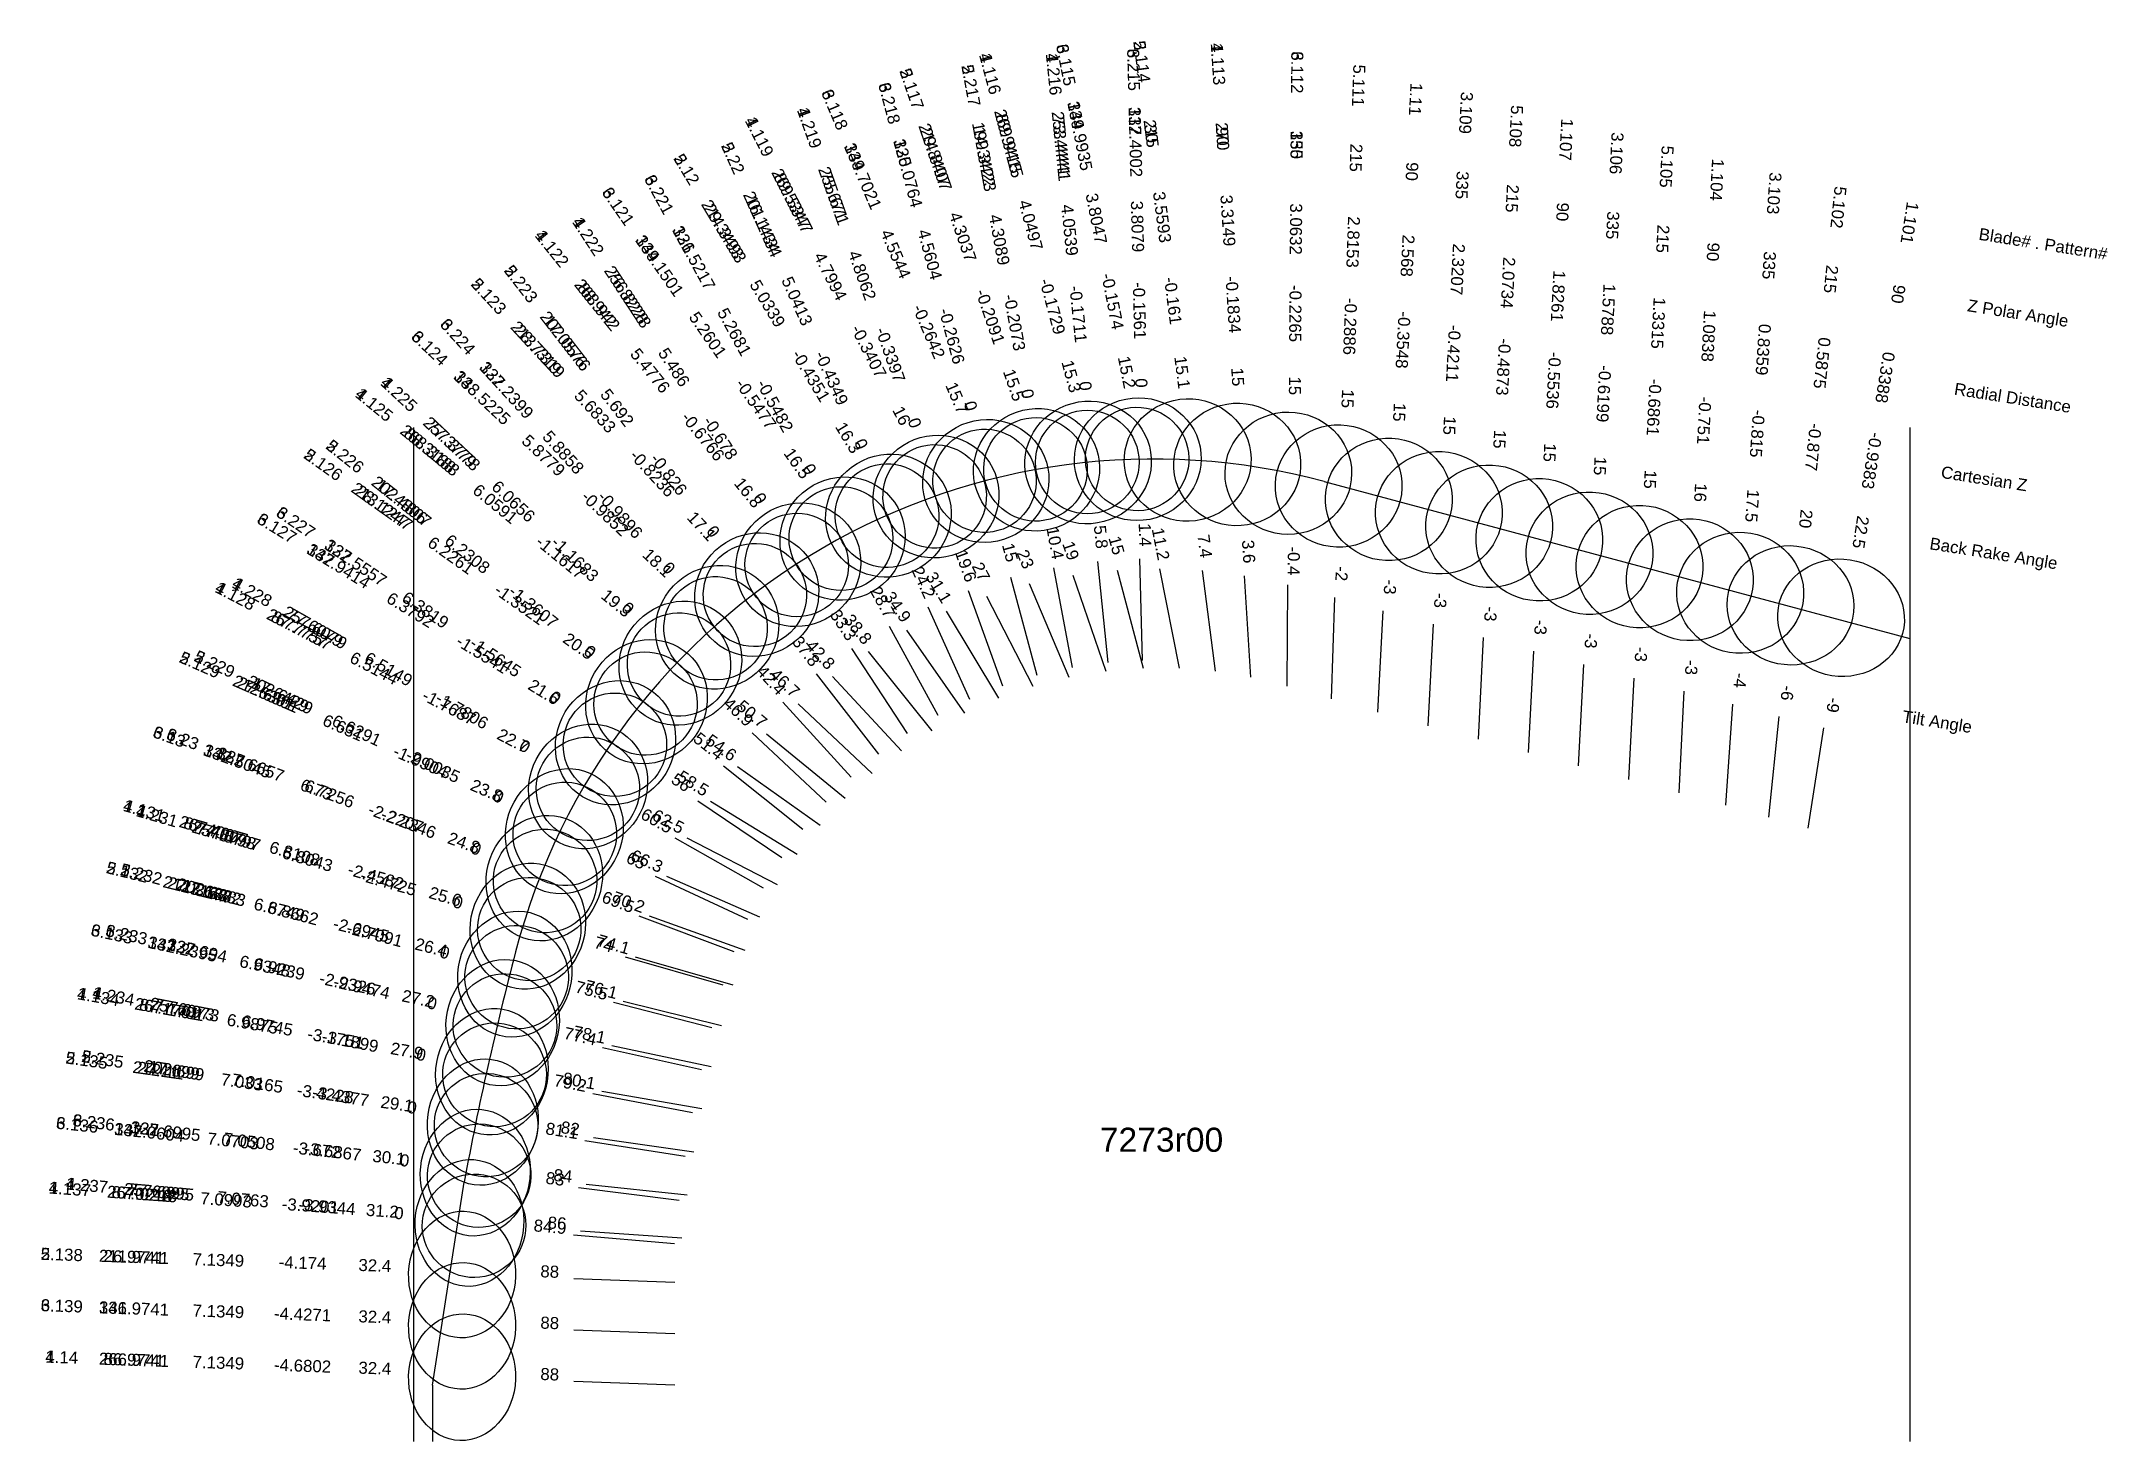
# Model space of a CAD drawing. Header units: inches. Extents: x -9.2 to 1, y -5 to 1.9.
import ezdxf
from ezdxf.enums import TextEntityAlignment as Align

# ---------------------------------------------------------------- set-up
doc = ezdxf.new("R2010")
doc.units = ezdxf.units.IN
doc.header["$MEASUREMENT"] = 0
for name, color, linetype, true_color in [('Blade_1', 30, 'Continuous', 0xff7f00), ('Blade_2', 7, 'Continuous', 0xcccc00), ('Blade_3', 7, 'Continuous', 0x00cc00), ('Blade_4', 7, 'Continuous', 0x00cccc), ('Blade_5', 7, 'Continuous', 0x0066cc), ('Blade_6', 190, 'Continuous', 0x7f00ff)]:
    doc.layers.add(name, color=color, linetype=linetype, true_color=true_color)
doc.styles.get("Standard").update_dxf_attribs({"font": 'arial.ttf'})

msp = doc.modelspace()

# ---------------------------------------------------------------- linework, layer by layer
for p, q in [((-7.375, 0), (-7.375, -4.997)), ((0, 0), (0, -4.997)), ((-2.886, -0.267), (0, -1.04)), ((-7.281, -4.719), (-7.125, -3.719)), ((-7.281, -4.719), (-7.281, -4.997))]:
    msp.add_line(p, q)
for centre, radius, start, end in [((-3.727, -3.406), 3.25, 75, 165.3413), ((8.85, -6.696), 16.25, 165.3413, 169.4428)]:
    msp.add_arc(centre, radius, start, end)
at = {"layer": 'Blade_1'}
for p, q in [((-4.004, -0.661), (-3.953, -1.159)), ((-3.907, -0.704), (-3.778, -1.187)), ((-4.641, -0.804), (-4.472, -1.274)), ((-3.28, -0.732), (-3.249, -1.231)), ((-4.55, -0.831), (-4.323, -1.276)), ((-2.597, -0.904), (-2.623, -1.403)), ((-5.216, -1.09), (-4.941, -1.508)), ((-5.133, -1.105), (-4.82, -1.495)), ((-1.855, -1.103), (-1.881, -1.602)), ((-1.113, -1.3), (-1.139, -1.8)), ((-5.706, -1.505), (-5.341, -1.846)), ((-5.634, -1.51), (-5.247, -1.827)), ((-0.425, -1.481), (-0.503, -1.975)), ((-6.086, -2.023), (-5.651, -2.269)), ((-6.027, -2.023), (-5.583, -2.253)), ((-6.331, -2.608), (-5.85, -2.746)), ((-6.282, -2.609), (-5.801, -2.746)), ((-6.491, -3.282), (-5.999, -3.375)), ((-6.446, -3.27), (-5.953, -3.356)), ((-6.551, -3.958), (-6.052, -3.993)), ((-6.586, -3.978), (-6.088, -4.022)), ((-6.585, -4.699), (-6.086, -4.717))]:
    msp.add_line(p, q, dxfattribs=at)
for centre, major_axis, ratio in [((-4.05, -0.173), (0.302, 0.081), 0.964557), ((-3.315, -0.183), (0.312, 0.02), 0.965926), ((-4.799, -0.341), (0.278, 0.142), 0.961262), ((-4.054, -0.171), (0.254, 0.026), 1), ((-4.806, -0.34), (0.24, 0.086), 1), ((-2.568, -0.355), (0.312, -0.016), 0.965926), ((-1.826, -0.554), (0.312, -0.016), 0.965926), ((-5.478, -0.677), (0.244, 0.196), 0.95732), ((-5.486, -0.678), (0.213, 0.14), 1), ((-1.084, -0.751), (0.312, -0.016), 0.961262), ((-0.339, -0.938), (0.309, -0.049), 0.92388), ((-6.059, -1.162), (0.198, 0.242), 0.943801), ((-6.066, -1.168), (0.174, 0.186), 1), ((-6.514, -1.769), (0.144, 0.277), 0.922538), ((-6.515, -1.781), (0.125, 0.222), 1), ((-6.811, -2.458), (0.086, 0.301), 0.901833), ((-6.804, -2.472), (0.07, 0.245), 1), ((-6.988, -3.175), (0.054, 0.308), 0.883766), ((-6.975, -3.19), (0.048, 0.251), 1), ((-7.099, -3.92), (0.022, 0.312), 0.855364), ((-7.076, -3.934), (0.023, 0.254), 1), ((-7.135, -4.68), (0.011, 0.312), 0.844328)]:
    msp.add_ellipse(centre, major_axis=major_axis, ratio=ratio, dxfattribs=at)
at = {"layer": 'Blade_2'}
for p, q in [((-4.22, -0.692), (-4.129, -1.183)), ((-3.488, -0.706), (-3.424, -1.202)), ((-4.125, -0.729), (-3.962, -1.202)), ((-4.839, -0.884), (-4.634, -1.34)), ((-4.75, -0.906), (-4.492, -1.334)), ((-5.39, -1.215), (-5.083, -1.61)), ((-5.31, -1.227), (-4.97, -1.594)), ((-5.846, -1.668), (-5.455, -1.979)), ((-5.778, -1.671), (-5.37, -1.96)), ((-6.183, -2.212), (-5.729, -2.423)), ((-6.127, -2.211), (-5.67, -2.412)), ((-6.389, -2.832), (-5.905, -2.957)), ((-6.341, -2.827), (-5.856, -2.947)), ((-6.53, -3.514), (-6.036, -3.591)), ((-6.488, -3.499), (-5.993, -3.569)), ((-6.585, -4.193), (-6.086, -4.211))]:
    msp.add_line(p, q, dxfattribs=at)
for centre, major_axis, ratio in [((-4.304, -0.209), (0.295, 0.102), 0.96363), ((-3.559, -0.161), (0.31, 0.04), 0.965473), ((-4.309, -0.207), (0.251, 0.046), 1), ((-5.034, -0.435), (0.268, 0.161), 0.959805), ((-5.041, -0.435), (0.233, 0.105), 1), ((-5.683, -0.824), (0.229, 0.212), 0.955793), ((-5.692, -0.826), (0.201, 0.156), 1), ((-6.226, -1.352), (0.181, 0.255), 0.936672), ((-6.231, -1.361), (0.159, 0.199), 1), ((-6.631, -1.99), (0.126, 0.286), 0.91496), ((-6.629, -2.003), (0.108, 0.231), 1), ((-6.875, -2.694), (0.075, 0.303), 0.895712), ((-6.866, -2.709), (0.064, 0.247), 1), ((-7.033, -3.423), (0.043, 0.309), 0.873772), ((-7.017, -3.438), (0.039, 0.252), 1), ((-7.135, -4.174), (0.011, 0.312), 0.844328)]:
    msp.add_ellipse(centre, major_axis=major_axis, ratio=ratio, dxfattribs=at)
at = {"layer": 'Blade_3'}
for p, q in [((-3.796, -0.648), (-3.784, -1.148)), ((-3.698, -0.697), (-3.601, -1.187)), ((-4.433, -0.738), (-4.303, -1.221)), ((-4.34, -0.77), (-4.144, -1.231)), ((-3.067, -0.776), (-3.071, -1.276)), ((-5.031, -0.98), (-4.791, -1.418)), ((-4.945, -0.999), (-4.659, -1.409)), ((-2.349, -0.97), (-2.376, -1.47)), ((-1.608, -1.169), (-1.634, -1.668)), ((-5.554, -1.354), (-5.217, -1.723)), ((-5.478, -1.362), (-5.114, -1.705)), ((-0.874, -1.364), (-0.909, -1.862)), ((-5.974, -1.84), (-5.559, -2.12)), ((-5.91, -1.841), (-5.484, -2.103)), ((-6.264, -2.407), (-5.796, -2.582)), ((-6.213, -2.407), (-5.742, -2.576)), ((-6.443, -3.055), (-5.955, -3.164)), ((-6.397, -3.046), (-5.907, -3.149)), ((-6.562, -3.746), (-6.066, -3.807)), ((-6.523, -3.729), (-6.026, -3.782)), ((-6.585, -4.446), (-6.086, -4.464))]:
    msp.add_line(p, q, dxfattribs=at)
for centre, major_axis, ratio in [((-3.805, -0.157), (0.307, 0.061), 0.965017), ((-3.808, -0.156), (0.255, 0.006), 1), ((-4.554, -0.264), (0.288, 0.122), 0.962692), ((-4.56, -0.263), (0.246, 0.066), 1), ((-3.063, -0.226), (0.312, -0.002), 0.965926), ((-5.26, -0.548), (0.256, 0.179), 0.95882), ((-2.321, -0.421), (0.312, -0.016), 0.965926), ((-5.268, -0.548), (0.224, 0.123), 1), ((-1.579, -0.62), (0.312, -0.016), 0.965926), ((-0.836, -0.815), (0.312, -0.022), 0.953717), ((-5.878, -0.985), (0.214, 0.227), 0.950516), ((-5.886, -0.99), (0.188, 0.172), 1), ((-6.379, -1.554), (0.163, 0.266), 0.929777), ((-6.382, -1.564), (0.143, 0.211), 1), ((-6.73, -2.221), (0.106, 0.294), 0.907778), ((-6.726, -2.235), (0.089, 0.239), 1), ((-6.935, -2.933), (0.064, 0.306), 0.889416), ((-6.924, -2.947), (0.056, 0.249), 1), ((-7.07, -3.672), (0.033, 0.311), 0.865151), ((-7.051, -3.687), (0.031, 0.253), 1), ((-7.135, -4.427), (0.011, 0.312), 0.844328)]:
    msp.add_ellipse(centre, major_axis=major_axis, ratio=ratio, dxfattribs=at)
at = {"layer": 'Blade_4'}
for p, q in [((-4.004, -0.661), (-3.953, -1.159)), ((-3.907, -0.704), (-3.778, -1.187)), ((-4.641, -0.804), (-4.472, -1.274)), ((-3.28, -0.732), (-3.249, -1.231)), ((-4.55, -0.831), (-4.323, -1.276)), ((-5.216, -1.09), (-4.941, -1.508)), ((-5.133, -1.105), (-4.82, -1.495)), ((-5.706, -1.505), (-5.341, -1.846)), ((-5.634, -1.51), (-5.247, -1.827)), ((-6.086, -2.023), (-5.651, -2.269)), ((-6.027, -2.023), (-5.583, -2.253)), ((-6.331, -2.608), (-5.85, -2.746)), ((-6.282, -2.609), (-5.801, -2.746)), ((-6.491, -3.282), (-5.999, -3.375)), ((-6.446, -3.27), (-5.953, -3.356)), ((-6.551, -3.958), (-6.052, -3.993)), ((-6.586, -3.978), (-6.088, -4.022)), ((-6.585, -4.699), (-6.086, -4.717))]:
    msp.add_line(p, q, dxfattribs=at)
for centre, major_axis, ratio in [((-4.05, -0.173), (0.302, 0.081), 0.964557), ((-3.315, -0.183), (0.312, 0.02), 0.965926), ((-4.799, -0.341), (0.278, 0.142), 0.961262), ((-4.054, -0.171), (0.254, 0.026), 1), ((-4.806, -0.34), (0.24, 0.086), 1), ((-5.478, -0.677), (0.244, 0.196), 0.95732), ((-5.486, -0.678), (0.213, 0.14), 1), ((-6.059, -1.162), (0.198, 0.242), 0.943801), ((-6.066, -1.168), (0.174, 0.186), 1), ((-6.514, -1.769), (0.144, 0.277), 0.922538), ((-6.515, -1.781), (0.125, 0.222), 1), ((-6.811, -2.458), (0.086, 0.301), 0.901833), ((-6.804, -2.472), (0.07, 0.245), 1), ((-6.988, -3.175), (0.054, 0.308), 0.883766), ((-6.975, -3.19), (0.048, 0.251), 1), ((-7.099, -3.92), (0.022, 0.312), 0.855364), ((-7.076, -3.934), (0.023, 0.254), 1), ((-7.135, -4.68), (0.011, 0.312), 0.844328)]:
    msp.add_ellipse(centre, major_axis=major_axis, ratio=ratio, dxfattribs=at)
at = {"layer": 'Blade_5'}
for p, q in [((-4.22, -0.692), (-4.129, -1.183)), ((-3.488, -0.706), (-3.424, -1.202)), ((-4.125, -0.729), (-3.962, -1.202)), ((-4.839, -0.884), (-4.634, -1.34)), ((-4.75, -0.906), (-4.492, -1.334)), ((-2.835, -0.838), (-2.852, -1.338)), ((-2.102, -1.036), (-2.128, -1.536)), ((-5.39, -1.215), (-5.083, -1.61)), ((-5.31, -1.227), (-4.97, -1.594)), ((-1.36, -1.235), (-1.386, -1.735)), ((-0.645, -1.424), (-0.697, -1.921)), ((-5.846, -1.668), (-5.455, -1.979)), ((-5.778, -1.671), (-5.37, -1.96)), ((-6.183, -2.212), (-5.729, -2.423)), ((-6.127, -2.211), (-5.67, -2.412)), ((-6.389, -2.832), (-5.905, -2.957)), ((-6.341, -2.827), (-5.856, -2.947)), ((-6.53, -3.514), (-6.036, -3.591)), ((-6.488, -3.499), (-5.993, -3.569)), ((-6.585, -4.193), (-6.086, -4.211))]:
    msp.add_line(p, q, dxfattribs=at)
for centre, major_axis, ratio in [((-4.304, -0.209), (0.295, 0.102), 0.96363), ((-3.559, -0.161), (0.31, 0.04), 0.965473), ((-4.309, -0.207), (0.251, 0.046), 1), ((-2.815, -0.289), (0.312, -0.011), 0.965926), ((-5.034, -0.435), (0.268, 0.161), 0.959805), ((-5.041, -0.435), (0.233, 0.105), 1), ((-2.073, -0.487), (0.312, -0.016), 0.965926), ((-1.332, -0.686), (0.312, -0.016), 0.965926), ((-5.683, -0.824), (0.229, 0.212), 0.955793), ((-5.692, -0.826), (0.201, 0.156), 1), ((-0.588, -0.877), (0.311, -0.033), 0.939693), ((-6.226, -1.352), (0.181, 0.255), 0.936672), ((-6.231, -1.361), (0.159, 0.199), 1), ((-6.631, -1.99), (0.126, 0.286), 0.91496), ((-6.629, -2.003), (0.108, 0.231), 1), ((-6.875, -2.694), (0.075, 0.303), 0.895712), ((-6.866, -2.709), (0.064, 0.247), 1), ((-7.033, -3.423), (0.043, 0.309), 0.873772), ((-7.017, -3.438), (0.039, 0.252), 1), ((-7.135, -4.174), (0.011, 0.312), 0.844328)]:
    msp.add_ellipse(centre, major_axis=major_axis, ratio=ratio, dxfattribs=at)
at = {"layer": 'Blade_6'}
for p, q in [((-3.796, -0.648), (-3.784, -1.148)), ((-3.698, -0.697), (-3.601, -1.187)), ((-4.433, -0.738), (-4.303, -1.221)), ((-4.34, -0.77), (-4.144, -1.231)), ((-3.067, -0.776), (-3.071, -1.276)), ((-5.031, -0.98), (-4.791, -1.418)), ((-4.945, -0.999), (-4.659, -1.409)), ((-5.554, -1.354), (-5.217, -1.723)), ((-5.478, -1.362), (-5.114, -1.705)), ((-5.974, -1.84), (-5.559, -2.12)), ((-5.91, -1.841), (-5.484, -2.103)), ((-6.264, -2.407), (-5.796, -2.582)), ((-6.213, -2.407), (-5.742, -2.576)), ((-6.443, -3.055), (-5.955, -3.164)), ((-6.397, -3.046), (-5.907, -3.149)), ((-6.562, -3.746), (-6.066, -3.807)), ((-6.523, -3.729), (-6.026, -3.782)), ((-6.585, -4.446), (-6.086, -4.464))]:
    msp.add_line(p, q, dxfattribs=at)
for centre, major_axis, ratio in [((-3.805, -0.157), (0.307, 0.061), 0.965017), ((-3.808, -0.156), (0.255, 0.006), 1), ((-4.554, -0.264), (0.288, 0.122), 0.962692), ((-4.56, -0.263), (0.246, 0.066), 1), ((-3.063, -0.226), (0.312, -0.002), 0.965926), ((-5.26, -0.548), (0.256, 0.179), 0.95882), ((-5.268, -0.548), (0.224, 0.123), 1), ((-5.878, -0.985), (0.214, 0.227), 0.950516), ((-5.886, -0.99), (0.188, 0.172), 1), ((-6.379, -1.554), (0.163, 0.266), 0.929777), ((-6.382, -1.564), (0.143, 0.211), 1), ((-6.73, -2.221), (0.106, 0.294), 0.907778), ((-6.726, -2.235), (0.089, 0.239), 1), ((-6.935, -2.933), (0.064, 0.306), 0.889416), ((-6.924, -2.947), (0.056, 0.249), 1), ((-7.07, -3.672), (0.033, 0.311), 0.865151), ((-7.051, -3.687), (0.031, 0.253), 1), ((-7.135, -4.427), (0.011, 0.312), 0.844328)]:
    msp.add_ellipse(centre, major_axis=major_axis, ratio=ratio, dxfattribs=at)

# ---------------------------------------------------------------- texts
for s, height, p in [('Blade# . Pattern#', 0.05937, (0.341, 0.954)), ('Z Polar Angle', 0.05937, (0.285, 0.602)), ('Radial Distance', 0.05937, (0.22, 0.191)), ('Cartesian Z', 0.05937, (0.155, -0.219)), ('Back Rake Angle', 0.05937, (0.099, -0.571)), ('Tilt Angle', 0.0594, (-0.036, -1.423))]:
    msp.add_text(s, height=height, rotation=351).set_placement(p, align=Align.MIDDLE_LEFT)
msp.add_text('7273r00', height=0.1187).set_placement((-3.688, -3.51), align=Align.MIDDLE_CENTER)
at = {"layer": 'Blade_1'}
for s, rotation, p in [('1.116', 285, (-4.561, 1.735)), ('1.216', 275.81, (-4.248, 1.737)), ('1.113', 273.6, (-3.439, 1.788)), ('1.11', 267, (-2.465, 1.618)), ('1.219', 289.65, (-5.451, 1.466)), ('89.9415', 285, (-4.469, 1.391)), ('73.4441', 275.81, (-4.212, 1.382)), ('1.119', 297, (-5.696, 1.419)), ('90', 273.6, (-3.417, 1.432)), ('1.107', 267, (-1.723, 1.419)), ('89.5347', 297, (-5.534, 1.102)), ('75.671', 289.65, (-5.331, 1.131)), ('90', 267, (-2.483, 1.262)), ('1.104', 267, (-0.98, 1.221)), ('3.3149', 273.6, (-3.39, 1.017)), ('1.222', 303.28, (-6.538, 0.925)), ('4.0497', 285, (-4.361, 0.989)), ('4.0539', 275.81, (-4.17, 0.969)), ('90', 267, (-1.741, 1.063)), ('1.101', 261, (-0.03, 1.012)), ('1.122', 308.8, (-6.715, 0.863)), ('2.568', 267, (-2.505, 0.847)), ('4.7994', 297, (-5.346, 0.731)), ('4.8062', 289.65, (-5.191, 0.739)), ('90', 267, (-0.999, 0.866)), ('76.8228', 303.28, (-6.343, 0.627)), ('-0.1729', 285, (-4.254, 0.588)), ('-0.1834', 273.6, (-3.364, 0.603)), ('1.8261', 267, (-1.763, 0.648)), ('88.942', 308.8, (-6.492, 0.585)), ('-0.1711', 275.81, (-4.128, 0.555)), ('90', 261, (-0.086, 0.661)), ('-0.3548', 267, (-2.527, 0.432)), ('1.0838', 267, (-1.021, 0.451)), ('-0.3407', 297, (-5.157, 0.361)), ('-0.3397', 289.65, (-5.052, 0.348)), ('5.4776', 308.8, (-6.231, 0.261)), ('5.486', 303.28, (-6.115, 0.28)), ('15.3', 285, (-4.161, 0.244)), ('-0.5536', 267, (-1.785, 0.233)), ('0.3388', 261, (-0.151, 0.25)), ('1.225', 316.9, (-7.466, 0.142)), ('0', 275.81, (-4.092, 0.201)), ('15', 273.6, (-3.342, 0.247)), ('1.125', 320.7, (-7.587, 0.089)), ('15', 267, (-2.545, 0.076)), ('-0.751', 267, (-1.043, 0.035)), ('77.3779', 316.9, (-7.206, -0.102)), ('-0.6766', 308.8, (-5.971, -0.063)), ('-0.678', 303.28, (-5.887, -0.068)), ('16', 297, (-4.995, 0.044)), ('0', 289.65, (-4.932, 0.012)), ('88.3188', 320.7, (-7.312, -0.136)), ('15', 267, (-1.804, -0.123)), ('-0.9383', 261, (-0.216, -0.16)), ('6.0591', 320.7, (-6.99, -0.4)), ('6.0656', 316.9, (-6.902, -0.386)), ('16.8', 308.8, (-5.748, -0.34)), ('16', 267, (-1.061, -0.32)), ('0', 303.28, (-5.691, -0.366)), ('5.8', 275.81, (-4.016, -0.543)), ('22.5', 261, (-0.271, -0.512)), ('-1.1617', 320.7, (-6.669, -0.663)), ('-1.1683', 316.9, (-6.599, -0.67)), ('19.6', 289.65, (-4.68, -0.692)), ('15', 285, (-3.938, -0.589)), ('3.6', 273.6, (-3.288, -0.614)), ('27', 297, (-4.604, -0.725)), ('1.128', 332.5, (-8.266, -0.857)), ('1.228', 330.53, (-8.184, -0.837)), ('19.3', 320.7, (-6.393, -0.889)), ('-3', 267, (-2.591, -0.785)), ('87.7757', 332.5, (-7.95, -1.021)), ('77.6079', 330.53, (-7.874, -1.012)), ('0', 316.9, (-6.338, -0.913)), ('33.3', 303.28, (-5.281, -0.99)), ('38.8', 308.8, (-5.207, -1.013)), ('-3', 267, (-1.849, -0.984)), ('6.5144', 332.5, (-7.582, -1.213)), ('6.5149', 330.53, (-7.512, -1.217)), ('-3', 267, (-1.106, -1.182)), ('-1.7687', 332.5, (-7.213, -1.405)), ('-1.7806', 330.53, (-7.15, -1.421)), ('46.9', 316.9, (-5.793, -1.424)), ('50.7', 320.7, (-5.725, -1.435)), ('-9', 261, (-0.406, -1.364)), ('22.7', 332.5, (-6.897, -1.57)), ('0', 330.53, (-6.84, -1.597)), ('1.131', 344.1, (-8.71, -1.917)), ('1.231', 343.98, (-8.647, -1.943)), ('87.4007', 344.1, (-8.368, -2.015)), ('60.5', 330.53, (-6.19, -1.964)), ('62.5', 332.5, (-6.132, -1.968)), ('77.6798', 343.98, (-8.305, -2.042)), ('6.8108', 344.1, (-7.968, -2.129)), ('6.8043', 343.98, (-7.905, -2.156)), ('-2.4582', 344.1, (-7.568, -2.242)), ('-2.4725', 343.98, (-7.506, -2.271)), ('25.6', 344.1, (-7.226, -2.34)), ('0', 343.98, (-7.163, -2.369)), ('74', 343.98, (-6.445, -2.576)), ('74.1', 344.1, (-6.396, -2.576)), ('1.134', 350.1, (-8.933, -2.835)), ('1.234', 349.24, (-8.858, -2.832)), ('87.1701', 350.1, (-8.582, -2.897)), ('77.6973', 349.24, (-8.508, -2.898)), ('6.9875', 350.1, (-8.173, -2.968)), ('6.9745', 349.24, (-8.1, -2.976)), ('-3.1751', 350.1, (-7.763, -3.04)), ('-3.1899', 349.24, (-7.692, -3.054)), ('27.9', 350.1, (-7.412, -3.101)), ('0', 349.24, (-7.342, -3.12)), ('79.2', 349.24, (-6.607, -3.26)), ('80.1', 350.1, (-6.563, -3.249)), ('1.137', 356, (-9.07, -3.782)), ('1.237', 354.91, (-8.986, -3.764)), ('87.0218', 356, (-8.714, -3.807)), ('77.6995', 354.91, (-8.631, -3.796)), ('7.0763', 354.91, (-8.217, -3.833)), ('7.0993', 356, (-8.3, -3.836)), ('-3.9201', 356, (-7.885, -3.865)), ('-3.9344', 354.91, (-7.803, -3.87)), ('31.2', 356, (-7.53, -3.89)), ('0', 354.91, (-7.449, -3.901)), ('84.9', 354.91, (-6.704, -3.968)), ('86', 356, (-6.669, -3.95)), ('1.14', 358, (-9.109, -4.611)), ('86.9741', 358, (-8.753, -4.624)), ('7.1349', 358, (-8.337, -4.638)), ('-4.6802', 358, (-7.922, -4.653)), ('32.4', 358, (-7.566, -4.665)), ('88', 358, (-6.704, -4.695))]:
    msp.add_text(s, height=0.0594, rotation=rotation, dxfattribs=at).set_placement(p, align=Align.CENTER)
at = {"layer": 'Blade_2'}
for s, rotation, p in [('2.114', 277.4, (-3.814, 1.798)), ('2.117', 289, (-4.947, 1.658)), ('2.217', 280.43, (-4.656, 1.679)), ('29.8407', 289, (-4.831, 1.322)), ('14.3422', 280.43, (-4.591, 1.328)), ('30', 277.4, (-3.768, 1.444)), ('2.12', 301.1, (-6.054, 1.256)), ('2.22', 294.2, (-5.827, 1.314)), ('16.1434', 294.2, (-5.681, 0.989)), ('3.5593', 277.4, (-3.714, 1.032)), ('29.3493', 301.1, (-5.87, 0.951)), ('4.3037', 289, (-4.695, 0.929)), ('4.3089', 280.43, (-4.516, 0.919)), ('2.123', 312.8, (-7.025, 0.626)), ('2.223', 307.82, (-6.868, 0.689)), ('5.0339', 301.1, (-5.655, 0.595)), ('5.0413', 294.2, (-5.511, 0.61)), ('-0.161', 277.4, (-3.661, 0.62)), ('-0.2091', 289, (-4.56, 0.536)), ('-0.2073', 280.43, (-4.441, 0.511)), ('17.0576', 307.82, (-6.649, 0.407)), ('28.7319', 312.8, (-6.783, 0.364)), ('-0.4351', 301.1, (-5.441, 0.239)), ('-0.4349', 294.2, (-5.341, 0.231)), ('15.1', 277.4, (-3.615, 0.267)), ('15.5', 289, (-4.444, 0.199)), ('5.6833', 312.8, (-6.501, 0.059)), ('5.692', 307.82, (-6.394, 0.079)), ('0', 280.43, (-4.377, 0.16)), ('16.3', 301.1, (-5.257, -0.066)), ('2.226', 321.45, (-7.73, -0.166)), ('0', 294.2, (-5.195, -0.094)), ('2.126', 324.6, (-7.836, -0.208)), ('-0.8236', 312.8, (-6.218, -0.246)), ('-0.826', 307.82, (-6.14, -0.249)), ('28.1247', 324.6, (-7.546, -0.414)), ('17.4806', 321.45, (-7.452, -0.388)), ('17.1', 312.8, (-5.976, -0.507)), ('0', 307.82, (-5.921, -0.531)), ('10.4', 280.43, (-4.241, -0.575)), ('6.2261', 324.6, (-7.207, -0.655)), ('6.2308', 321.45, (-7.127, -0.647)), ('19', 289, (-4.163, -0.617)), ('7.4', 277.4, (-3.504, -0.589)), ('24.2', 294.2, (-4.888, -0.776)), ('31.1', 301.1, (-4.811, -0.804)), ('-1.3521', 324.6, (-6.868, -0.896)), ('-1.3607', 321.45, (-6.802, -0.906)), ('20.5', 324.6, (-6.578, -1.102)), ('2.129', 336.3, (-8.439, -1.197)), ('2.229', 335.01, (-8.367, -1.193)), ('0', 321.45, (-6.523, -1.128)), ('37.8', 307.82, (-5.463, -1.121)), ('42.8', 312.8, (-5.39, -1.14)), ('27.6301', 336.3, (-8.113, -1.34)), ('17.6429', 335.01, (-8.044, -1.344)), ('6.631', 336.3, (-7.733, -1.507)), ('6.6291', 335.01, (-7.667, -1.52)), ('51.4', 321.45, (-5.938, -1.594)), ('54.6', 324.6, (-5.875, -1.602)), ('-1.9904', 336.3, (-7.352, -1.674)), ('-2.0035', 335.01, (-7.291, -1.695)), ('23.8', 336.3, (-7.026, -1.817)), ('0', 335.01, (-6.968, -1.846)), ('65', 335.01, (-6.29, -2.161)), ('66.3', 336.3, (-6.236, -2.164)), ('2.132', 346.1, (-8.792, -2.22)), ('2.232', 345.52, (-8.723, -2.23)), ('27.3177', 346.1, (-8.446, -2.306)), ('17.6882', 345.52, (-8.378, -2.319)), ('6.8749', 346.1, (-8.043, -2.405)), ('6.8662', 345.52, (-7.975, -2.423)), ('-2.6945', 346.1, (-7.639, -2.505)), ('-2.7091', 345.52, (-7.573, -2.527)), ('26.4', 346.1, (-7.294, -2.591)), ('0', 345.52, (-7.228, -2.616)), ('75.5', 345.52, (-6.504, -2.803)), ('76.1', 346.1, (-6.456, -2.798)), ('2.135', 352, (-8.989, -3.148)), ('2.235', 351.14, (-8.911, -3.142)), ('27.11', 352, (-8.636, -3.197)), ('17.699', 351.14, (-8.559, -3.197)), ('7.033', 352, (-8.224, -3.255)), ('7.0165', 351.14, (-8.148, -3.261)), ('-3.4228', 352, (-7.813, -3.313)), ('-3.4377', 351.14, (-7.738, -3.325)), ('29.1', 352, (-7.46, -3.363)), ('0', 351.14, (-7.386, -3.38)), ('81.1', 351.14, (-6.647, -3.495)), ('82', 352, (-6.606, -3.483)), ('2.138', 358, (-9.109, -4.105)), ('26.9741', 358, (-8.753, -4.117)), ('7.1349', 358, (-8.337, -4.132)), ('-4.174', 358, (-7.922, -4.146)), ('32.4', 358, (-7.566, -4.159)), ('88', 358, (-6.704, -4.189))]:
    msp.add_text(s, height=0.0594, rotation=rotation, dxfattribs=at).set_placement(p, align=Align.CENTER)
at = {"layer": 'Blade_3'}
for s, rotation, p in [('3.115', 281.2, (-4.188, 1.78)), ('3.215', 271.4, (-3.855, 1.761)), ('3.112', 269.6, (-3.049, 1.749)), ('3.118', 293, (-5.326, 1.554)), ('3.218', 285.04, (-5.058, 1.589)), ('3.109', 267, (-2.217, 1.551)), ('334.9935', 281.2, (-4.119, 1.43)), ('317.4002', 271.4, (-3.846, 1.405)), ('335', 269.6, (-3.052, 1.392)), ('3.106', 267, (-1.475, 1.352)), ('334.7021', 293, (-5.187, 1.226)), ('320.0764', 285.04, (-4.966, 1.245)), ('3.221', 298.74, (-6.19, 1.133)), ('335', 267, (-2.236, 1.195)), ('3.103', 266, (-0.698, 1.155)), ('3.121', 304.9, (-6.39, 1.072)), ('3.8047', 281.2, (-4.038, 1.023)), ('3.8079', 271.4, (-3.836, 0.989)), ('3.0632', 269.6, (-3.055, 0.977)), ('335', 267, (-1.494, 0.997)), ('334.1501', 304.9, (-6.186, 0.78)), ('321.5217', 298.74, (-6.019, 0.821)), ('4.5544', 293, (-5.025, 0.843)), ('4.5604', 285.04, (-4.858, 0.844)), ('2.3207', 267, (-2.258, 0.78)), ('335', 266, (-0.723, 0.8)), ('-0.1574', 281.2, (-3.958, 0.615)), ('-0.1561', 271.4, (-3.826, 0.574)), ('-0.2265', 269.6, (-3.058, 0.561)), ('1.5788', 267, (-1.516, 0.582)), ('3.224', 312.36, (-7.178, 0.427)), ('5.2601', 304.9, (-5.948, 0.439)), ('5.2681', 298.74, (-5.819, 0.456)), ('-0.2642', 293, (-4.862, 0.461)), ('-0.2626', 285.04, (-4.75, 0.442)), ('3.124', 316.7, (-7.315, 0.369)), ('-0.4211', 267, (-2.279, 0.365)), ('0.8359', 266, (-0.752, 0.385)), ('322.2399', 312.36, (-6.938, 0.164)), ('15.2', 281.2, (-3.888, 0.266)), ('333.5225', 316.7, (-7.056, 0.125)), ('-0.5477', 304.9, (-5.711, 0.098)), ('-0.5482', 298.74, (-5.619, 0.092)), ('15.7', 293, (-4.723, 0.133)), ('0', 271.4, (-3.817, 0.218)), ('15', 269.6, (-3.06, 0.205)), ('-0.6199', 267, (-1.538, 0.167)), ('0', 285.04, (-4.657, 0.098)), ('15', 267, (-2.298, 0.01)), ('-0.815', 266, (-0.781, -0.029)), ('5.8779', 316.7, (-6.754, -0.16)), ('5.8858', 312.36, (-6.658, -0.143)), ('16.5', 304.9, (-5.507, -0.194)), ('0', 298.74, (-5.448, -0.22)), ('15', 267, (-1.556, -0.189)), ('3.227', 325.99, (-7.971, -0.492)), ('-0.9852', 316.7, (-6.451, -0.445)), ('-0.9896', 312.36, (-6.378, -0.45)), ('17.5', 266, (-0.806, -0.385)), ('3.127', 328.5, (-8.063, -0.522)), ('1.4', 271.4, (-3.799, -0.53)), ('11.2', 281.2, (-3.721, -0.58)), ('332.9414', 328.5, (-7.759, -0.708)), ('322.5557', 325.99, (-7.676, -0.691)), ('18.1', 316.7, (-6.192, -0.689)), ('15', 285.04, (-4.463, -0.624)), ('23', 293, (-4.386, -0.661)), ('-0.4', 269.6, (-3.066, -0.658)), ('0', 312.36, (-6.138, -0.713)), ('6.3819', 325.99, (-7.332, -0.924)), ('28.7', 298.74, (-5.088, -0.876)), ('34.9', 304.9, (-5.013, -0.901)), ('6.3792', 328.5, (-7.405, -0.925)), ('-3', 267, (-2.343, -0.852)), ('-1.5541', 328.5, (-7.051, -1.143)), ('-1.5645', 325.99, (-6.987, -1.156)), ('-3', 267, (-1.601, -1.051)), ('42.4', 312.36, (-5.634, -1.266)), ('46.7', 316.7, (-5.564, -1.281)), ('-4', 266, (-0.866, -1.245)), ('21.6', 328.5, (-6.747, -1.329)), ('0', 325.99, (-6.692, -1.355)), ('3.13', 340.2, (-8.588, -1.552)), ('3.23', 339.49, (-8.522, -1.563)), ('332.5045', 340.2, (-8.253, -1.672)), ('322.6657', 339.49, (-8.188, -1.688)), ('56', 325.99, (-6.072, -1.774)), ('58.5', 328.5, (-6.012, -1.779)), ('6.73', 340.2, (-7.862, -1.813)), ('6.7256', 339.49, (-7.799, -1.833)), ('-2.2207', 340.2, (-7.471, -1.954)), ('-2.2346', 339.49, (-7.409, -1.979)), ('24.8', 340.2, (-7.136, -2.075)), ('0', 339.49, (-7.076, -2.104)), ('69.5', 339.49, (-6.376, -2.366)), ('70.2', 340.2, (-6.324, -2.367)), ('3.133', 348.1, (-8.867, -2.525)), ('3.233', 347.37, (-8.795, -2.528)), ('332.2395', 348.1, (-8.519, -2.599)), ('322.694', 347.37, (-8.447, -2.606)), ('6.9348', 348.1, (-8.112, -2.684)), ('6.9239', 347.37, (-8.042, -2.697)), ('-2.9326', 348.1, (-7.705, -2.77)), ('-2.9474', 347.37, (-7.636, -2.788)), ('27.2', 348.1, (-7.357, -2.844)), ('0', 347.37, (-7.289, -2.866)), ('78.1', 348.1, (-6.513, -3.021)), ('77.4', 347.37, (-6.559, -3.029)), ('3.136', 354, (-9.035, -3.466)), ('3.236', 353.03, (-8.954, -3.454)), ('332.0604', 354, (-8.68, -3.503)), ('322.6995', 353.03, (-8.6, -3.497)), ('7.0703', 354, (-8.267, -3.546)), ('7.0508', 353.03, (-8.188, -3.548)), ('-3.672', 354, (-7.854, -3.59)), ('-3.6867', 353.03, (-7.775, -3.598)), ('30.1', 354, (-7.499, -3.627)), ('0', 353.03, (-7.422, -3.641)), ('84', 354, (-6.641, -3.717)), ('83', 353.03, (-6.68, -3.732)), ('3.139', 358, (-9.109, -4.358)), ('331.9741', 358, (-8.753, -4.371)), ('7.1349', 358, (-8.337, -4.385)), ('-4.4271', 358, (-7.922, -4.4)), ('32.4', 358, (-7.566, -4.412)), ('88', 358, (-6.704, -4.442))]:
    msp.add_text(s, height=0.0594, rotation=rotation, dxfattribs=at).set_placement(p, align=Align.CENTER)
at = {"layer": 'Blade_4'}
for s, rotation, p in [('4.116', 285, (-4.561, 1.735)), ('4.216', 275.81, (-4.248, 1.737)), ('4.113', 273.6, (-3.439, 1.788)), ('4.219', 289.65, (-5.451, 1.466)), ('269.9415', 285, (-4.469, 1.391)), ('253.4441', 275.81, (-4.212, 1.382)), ('4.119', 297, (-5.696, 1.419)), ('270', 273.6, (-3.417, 1.432)), ('269.5347', 297, (-5.534, 1.102)), ('255.671', 289.65, (-5.331, 1.131)), ('3.3149', 273.6, (-3.39, 1.017)), ('4.222', 303.28, (-6.538, 0.925)), ('4.0497', 285, (-4.361, 0.989)), ('4.0539', 275.81, (-4.17, 0.969)), ('4.122', 308.8, (-6.715, 0.863)), ('4.7994', 297, (-5.346, 0.731)), ('4.8062', 289.65, (-5.191, 0.739)), ('268.942', 308.8, (-6.492, 0.585)), ('256.8228', 303.28, (-6.343, 0.627)), ('-0.1729', 285, (-4.254, 0.588)), ('-0.1834', 273.6, (-3.364, 0.603)), ('-0.1711', 275.81, (-4.128, 0.555)), ('-0.3407', 297, (-5.157, 0.361)), ('-0.3397', 289.65, (-5.052, 0.348)), ('5.4776', 308.8, (-6.231, 0.261)), ('5.486', 303.28, (-6.115, 0.28)), ('15.3', 285, (-4.161, 0.244)), ('4.225', 316.9, (-7.466, 0.142)), ('0', 275.81, (-4.092, 0.201)), ('15', 273.6, (-3.342, 0.247)), ('4.125', 320.7, (-7.587, 0.089)), ('268.3188', 320.7, (-7.312, -0.136)), ('257.3778', 316.9, (-7.206, -0.102)), ('-0.6766', 308.8, (-5.971, -0.063)), ('-0.678', 303.28, (-5.887, -0.068)), ('16', 297, (-4.995, 0.044)), ('0', 289.65, (-4.932, 0.012)), ('6.0591', 320.7, (-6.99, -0.4)), ('6.0656', 316.9, (-6.902, -0.386)), ('16.8', 308.8, (-5.748, -0.34)), ('0', 303.28, (-5.691, -0.366)), ('5.8', 275.81, (-4.016, -0.543)), ('-1.1617', 320.7, (-6.669, -0.663)), ('-1.1683', 316.9, (-6.599, -0.67)), ('19.6', 289.65, (-4.68, -0.692)), ('15', 285, (-3.938, -0.589)), ('3.6', 273.6, (-3.288, -0.614)), ('27', 297, (-4.604, -0.725)), ('4.128', 332.5, (-8.266, -0.857)), ('4.228', 330.53, (-8.184, -0.837)), ('19.3', 320.7, (-6.393, -0.889)), ('267.7757', 332.5, (-7.95, -1.021)), ('257.6079', 330.53, (-7.874, -1.012)), ('0', 316.9, (-6.338, -0.913)), ('33.3', 303.28, (-5.281, -0.99)), ('38.8', 308.8, (-5.207, -1.013)), ('6.5144', 332.5, (-7.582, -1.213)), ('6.5149', 330.53, (-7.512, -1.217)), ('-1.7687', 332.5, (-7.213, -1.405)), ('-1.7806', 330.53, (-7.15, -1.421)), ('46.9', 316.9, (-5.793, -1.424)), ('50.7', 320.7, (-5.725, -1.435)), ('22.7', 332.5, (-6.897, -1.57)), ('0', 330.53, (-6.84, -1.597)), ('4.131', 344.1, (-8.71, -1.917)), ('4.231', 343.98, (-8.647, -1.943)), ('267.4007', 344.1, (-8.368, -2.015)), ('60.5', 330.53, (-6.19, -1.964)), ('62.5', 332.5, (-6.132, -1.968)), ('257.6797', 343.98, (-8.305, -2.042)), ('6.8108', 344.1, (-7.968, -2.129)), ('6.8043', 343.98, (-7.905, -2.156)), ('-2.4582', 344.1, (-7.568, -2.242)), ('-2.4725', 343.98, (-7.506, -2.271)), ('25.6', 344.1, (-7.226, -2.34)), ('0', 343.98, (-7.163, -2.369)), ('74', 343.98, (-6.445, -2.576)), ('74.1', 344.1, (-6.396, -2.576)), ('4.134', 350.1, (-8.933, -2.835)), ('4.234', 349.24, (-8.858, -2.832)), ('267.1701', 350.1, (-8.582, -2.897)), ('257.6973', 349.24, (-8.508, -2.898)), ('6.9875', 350.1, (-8.173, -2.968)), ('6.9745', 349.24, (-8.1, -2.976)), ('-3.1751', 350.1, (-7.763, -3.04)), ('-3.1899', 349.24, (-7.692, -3.054)), ('27.9', 350.1, (-7.412, -3.101)), ('0', 349.24, (-7.342, -3.12)), ('79.2', 349.24, (-6.607, -3.26)), ('80.1', 350.1, (-6.563, -3.249)), ('4.137', 356, (-9.07, -3.782)), ('4.237', 354.91, (-8.986, -3.764)), ('267.0218', 356, (-8.714, -3.807)), ('257.6995', 354.91, (-8.631, -3.796)), ('7.0763', 354.91, (-8.217, -3.833)), ('7.0993', 356, (-8.3, -3.836)), ('-3.9201', 356, (-7.885, -3.865)), ('-3.9344', 354.91, (-7.803, -3.87)), ('31.2', 356, (-7.53, -3.89)), ('0', 354.91, (-7.449, -3.901)), ('84.9', 354.91, (-6.704, -3.968)), ('86', 356, (-6.669, -3.95)), ('4.14', 358, (-9.109, -4.611)), ('266.9741', 358, (-8.753, -4.624)), ('7.1349', 358, (-8.337, -4.638)), ('-4.6802', 358, (-7.922, -4.653)), ('32.4', 358, (-7.566, -4.665)), ('88', 358, (-6.704, -4.695))]:
    msp.add_text(s, height=0.0594, rotation=rotation, dxfattribs=at).set_placement(p, align=Align.CENTER)
at = {"layer": 'Blade_5'}
for s, rotation, p in [('5.114', 277.4, (-3.814, 1.798)), ('5.117', 289, (-4.947, 1.658)), ('5.217', 280.43, (-4.656, 1.679)), ('5.111', 268, (-2.746, 1.685)), ('5.108', 267, (-1.97, 1.485)), ('214.8407', 289, (-4.831, 1.322)), ('199.3423', 280.43, (-4.591, 1.328)), ('215', 277.4, (-3.768, 1.444)), ('5.12', 301.1, (-6.054, 1.256)), ('5.22', 294.2, (-5.827, 1.314)), ('215', 268, (-2.759, 1.329)), ('5.105', 267, (-1.228, 1.286)), ('214.3493', 301.1, (-5.87, 0.951)), ('201.1434', 294.2, (-5.681, 0.989)), ('3.5593', 277.4, (-3.714, 1.032)), ('215', 267, (-1.989, 1.129)), ('5.102', 264, (-0.381, 1.087)), ('4.3037', 289, (-4.695, 0.929)), ('4.3089', 280.43, (-4.516, 0.919)), ('2.8153', 268, (-2.773, 0.914)), ('215', 267, (-1.247, 0.93)), ('2.0734', 267, (-2.01, 0.714)), ('5.123', 312.8, (-7.025, 0.626)), ('5.223', 307.82, (-6.868, 0.689)), ('5.0339', 301.1, (-5.655, 0.595)), ('5.0413', 294.2, (-5.511, 0.61)), ('-0.161', 277.4, (-3.661, 0.62)), ('215', 264, (-0.418, 0.733)), ('-0.2091', 289, (-4.56, 0.536)), ('-0.2073', 280.43, (-4.441, 0.511)), ('-0.2886', 268, (-2.788, 0.498)), ('1.3315', 267, (-1.269, 0.515)), ('213.7319', 312.8, (-6.783, 0.364)), ('202.0576', 307.82, (-6.649, 0.407)), ('-0.4873', 267, (-2.032, 0.299)), ('0.5875', 264, (-0.462, 0.32)), ('-0.4351', 301.1, (-5.441, 0.239)), ('-0.4349', 294.2, (-5.341, 0.231)), ('15.1', 277.4, (-3.615, 0.267)), ('15.5', 289, (-4.444, 0.199)), ('-0.6861', 267, (-1.29, 0.1)), ('5.6833', 312.8, (-6.501, 0.059)), ('5.692', 307.82, (-6.394, 0.079)), ('0', 280.43, (-4.377, 0.16)), ('15', 268, (-2.8, 0.142)), ('16.3', 301.1, (-5.257, -0.066)), ('-0.877', 264, (-0.505, -0.094)), ('5.226', 321.45, (-7.73, -0.166)), ('0', 294.2, (-5.195, -0.094)), ('15', 267, (-2.051, -0.057)), ('5.126', 324.6, (-7.836, -0.208)), ('-0.8236', 312.8, (-6.218, -0.246)), ('-0.826', 307.82, (-6.14, -0.249)), ('213.1247', 324.6, (-7.546, -0.414)), ('202.4807', 321.45, (-7.452, -0.388)), ('15', 267, (-1.309, -0.255)), ('20', 264, (-0.542, -0.448)), ('17.1', 312.8, (-5.976, -0.507)), ('0', 307.82, (-5.921, -0.531)), ('10.4', 280.43, (-4.241, -0.575)), ('6.2261', 324.6, (-7.207, -0.655)), ('6.2308', 321.45, (-7.127, -0.647)), ('19', 289, (-4.163, -0.617)), ('7.4', 277.4, (-3.504, -0.589)), ('24.2', 294.2, (-4.888, -0.776)), ('31.1', 301.1, (-4.811, -0.804)), ('-2', 268, (-2.83, -0.72)), ('-1.3521', 324.6, (-6.868, -0.896)), ('-1.3607', 321.45, (-6.802, -0.906)), ('-3', 267, (-2.096, -0.918)), ('20.5', 324.6, (-6.578, -1.102)), ('5.129', 336.3, (-8.439, -1.197)), ('5.229', 335.01, (-8.367, -1.193)), ('0', 321.45, (-6.523, -1.128)), ('37.8', 307.82, (-5.463, -1.121)), ('42.8', 312.8, (-5.39, -1.14)), ('-3', 267, (-1.354, -1.117)), ('212.6301', 336.3, (-8.113, -1.34)), ('202.6429', 335.01, (-8.044, -1.344)), ('-6', 264, (-0.633, -1.306)), ('6.631', 336.3, (-7.733, -1.507)), ('6.6291', 335.01, (-7.667, -1.52)), ('51.4', 321.45, (-5.938, -1.594)), ('54.6', 324.6, (-5.875, -1.602)), ('-1.9904', 336.3, (-7.352, -1.674)), ('-2.0035', 335.01, (-7.291, -1.695)), ('23.8', 336.3, (-7.026, -1.817)), ('0', 335.01, (-6.968, -1.846)), ('65', 335.01, (-6.29, -2.161)), ('66.3', 336.3, (-6.236, -2.164)), ('5.132', 346.1, (-8.792, -2.22)), ('5.232', 345.52, (-8.723, -2.23)), ('212.3177', 346.1, (-8.446, -2.306)), ('202.6883', 345.52, (-8.378, -2.319)), ('6.8749', 346.1, (-8.043, -2.405)), ('6.8662', 345.52, (-7.975, -2.423)), ('-2.6945', 346.1, (-7.639, -2.505)), ('-2.7091', 345.52, (-7.573, -2.527)), ('26.4', 346.1, (-7.294, -2.591)), ('0', 345.52, (-7.228, -2.616)), ('75.5', 345.52, (-6.504, -2.803)), ('76.1', 346.1, (-6.456, -2.798)), ('5.135', 352, (-8.989, -3.148)), ('5.235', 351.14, (-8.911, -3.142)), ('212.11', 352, (-8.636, -3.197)), ('202.699', 351.14, (-8.559, -3.197)), ('7.033', 352, (-8.224, -3.255)), ('7.0165', 351.14, (-8.148, -3.261)), ('-3.4228', 352, (-7.813, -3.313)), ('-3.4377', 351.14, (-7.738, -3.325)), ('29.1', 352, (-7.46, -3.363)), ('0', 351.14, (-7.386, -3.38)), ('81.1', 351.14, (-6.647, -3.495)), ('82', 352, (-6.606, -3.483)), ('5.138', 358, (-9.109, -4.105)), ('211.9741', 358, (-8.753, -4.117)), ('7.1349', 358, (-8.337, -4.132)), ('-4.174', 358, (-7.922, -4.146)), ('32.4', 358, (-7.566, -4.159)), ('88', 358, (-6.704, -4.189))]:
    msp.add_text(s, height=0.0594, rotation=rotation, dxfattribs=at).set_placement(p, align=Align.CENTER)
at = {"layer": 'Blade_6'}
for s, rotation, p in [('6.115', 281.2, (-4.188, 1.78)), ('6.215', 271.4, (-3.855, 1.761)), ('6.112', 269.6, (-3.049, 1.749)), ('6.118', 293, (-5.326, 1.554)), ('6.218', 285.04, (-5.058, 1.589)), ('149.9935', 281.2, (-4.119, 1.43)), ('132.4002', 271.4, (-3.846, 1.405)), ('150', 269.6, (-3.052, 1.392)), ('149.7021', 293, (-5.187, 1.226)), ('135.0764', 285.04, (-4.966, 1.245)), ('6.221', 298.74, (-6.19, 1.133)), ('6.121', 304.9, (-6.39, 1.072)), ('3.8047', 281.2, (-4.038, 1.023)), ('3.8079', 271.4, (-3.836, 0.989)), ('3.0632', 269.6, (-3.055, 0.977)), ('149.1501', 304.9, (-6.186, 0.78)), ('136.5217', 298.74, (-6.019, 0.821)), ('4.5544', 293, (-5.025, 0.843)), ('4.5604', 285.04, (-4.858, 0.844)), ('-0.1574', 281.2, (-3.958, 0.615)), ('-0.1561', 271.4, (-3.826, 0.574)), ('-0.2265', 269.6, (-3.058, 0.561)), ('6.224', 312.36, (-7.178, 0.427)), ('5.2601', 304.9, (-5.948, 0.439)), ('5.2681', 298.74, (-5.819, 0.456)), ('-0.2642', 293, (-4.862, 0.461)), ('-0.2626', 285.04, (-4.75, 0.442)), ('6.124', 316.7, (-7.315, 0.369)), ('137.2399', 312.36, (-6.938, 0.164)), ('15.2', 281.2, (-3.888, 0.266)), ('148.5225', 316.7, (-7.056, 0.125)), ('-0.5477', 304.9, (-5.711, 0.098)), ('-0.5482', 298.74, (-5.619, 0.092)), ('15.7', 293, (-4.723, 0.133)), ('0', 271.4, (-3.817, 0.218)), ('15', 269.6, (-3.06, 0.205)), ('0', 285.04, (-4.657, 0.098)), ('5.8779', 316.7, (-6.754, -0.16)), ('5.8858', 312.36, (-6.658, -0.143)), ('16.5', 304.9, (-5.507, -0.194)), ('0', 298.74, (-5.448, -0.22)), ('6.227', 325.99, (-7.971, -0.492)), ('-0.9852', 316.7, (-6.451, -0.445)), ('-0.9896', 312.36, (-6.378, -0.45)), ('6.127', 328.5, (-8.063, -0.522)), ('1.4', 271.4, (-3.799, -0.53)), ('11.2', 281.2, (-3.721, -0.58)), ('147.9414', 328.5, (-7.759, -0.708)), ('137.5557', 325.99, (-7.676, -0.691)), ('18.1', 316.7, (-6.192, -0.689)), ('15', 285.04, (-4.463, -0.624)), ('23', 293, (-4.386, -0.661)), ('-0.4', 269.6, (-3.066, -0.658)), ('0', 312.36, (-6.138, -0.713)), ('6.3819', 325.99, (-7.332, -0.924)), ('28.7', 298.74, (-5.088, -0.876)), ('34.9', 304.9, (-5.013, -0.901)), ('6.3792', 328.5, (-7.405, -0.925)), ('-1.5541', 328.5, (-7.051, -1.143)), ('-1.5645', 325.99, (-6.987, -1.156)), ('42.4', 312.36, (-5.634, -1.266)), ('46.7', 316.7, (-5.564, -1.281)), ('21.6', 328.5, (-6.747, -1.329)), ('0', 325.99, (-6.692, -1.355)), ('6.13', 340.2, (-8.588, -1.552)), ('6.23', 339.49, (-8.522, -1.563)), ('147.5045', 340.2, (-8.253, -1.672)), ('137.6657', 339.49, (-8.188, -1.688)), ('56', 325.99, (-6.072, -1.774)), ('58.5', 328.5, (-6.012, -1.779)), ('6.73', 340.2, (-7.862, -1.813)), ('6.7256', 339.49, (-7.799, -1.833)), ('-2.2207', 340.2, (-7.471, -1.954)), ('-2.2346', 339.49, (-7.409, -1.979)), ('24.8', 340.2, (-7.136, -2.075)), ('0', 339.49, (-7.076, -2.104)), ('69.5', 339.49, (-6.376, -2.366)), ('70.2', 340.2, (-6.324, -2.367)), ('6.133', 348.1, (-8.867, -2.525)), ('6.233', 347.37, (-8.795, -2.528)), ('147.2395', 348.1, (-8.519, -2.599)), ('137.694', 347.37, (-8.447, -2.606)), ('6.9348', 348.1, (-8.112, -2.684)), ('6.9239', 347.37, (-8.042, -2.697)), ('-2.9326', 348.1, (-7.705, -2.77)), ('-2.9474', 347.37, (-7.636, -2.788)), ('27.2', 348.1, (-7.357, -2.844)), ('0', 347.37, (-7.289, -2.866)), ('78.1', 348.1, (-6.513, -3.021)), ('77.4', 347.37, (-6.559, -3.029)), ('6.136', 354, (-9.035, -3.466)), ('6.236', 353.03, (-8.954, -3.454)), ('147.0604', 354, (-8.68, -3.503)), ('137.6995', 353.03, (-8.6, -3.497)), ('7.0703', 354, (-8.267, -3.546)), ('7.0508', 353.03, (-8.188, -3.548)), ('-3.672', 354, (-7.854, -3.59)), ('-3.6867', 353.03, (-7.775, -3.598)), ('30.1', 354, (-7.499, -3.627)), ('0', 353.03, (-7.422, -3.641)), ('84', 354, (-6.641, -3.717)), ('83', 353.03, (-6.68, -3.732)), ('6.139', 358, (-9.109, -4.358)), ('146.9741', 358, (-8.753, -4.371)), ('7.1349', 358, (-8.337, -4.385)), ('-4.4271', 358, (-7.922, -4.4)), ('32.4', 358, (-7.566, -4.412)), ('88', 358, (-6.704, -4.442))]:
    msp.add_text(s, height=0.0594, rotation=rotation, dxfattribs=at).set_placement(p, align=Align.CENTER)

doc.saveas('drawing.dxf')
